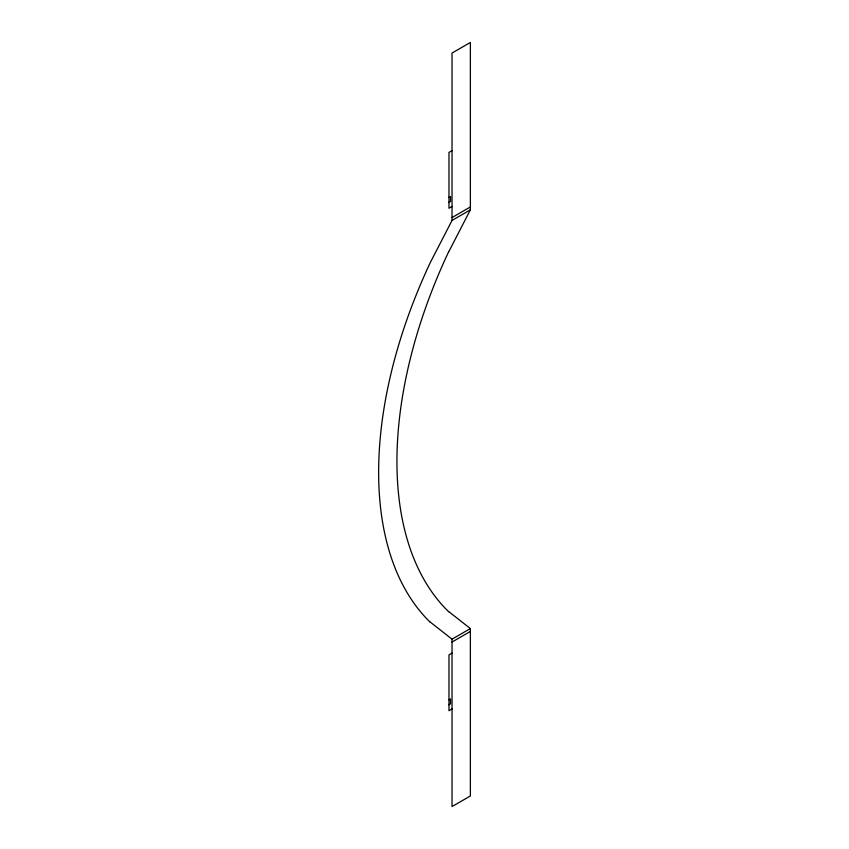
<?xml version="1.0" encoding="UTF-8"?>
<svg xmlns="http://www.w3.org/2000/svg" width="849" height="849" viewBox="0 0 849 849"><rect width="100%" height="100%" fill="white"/><g stroke="black" fill="none" stroke-linecap="round" stroke-linejoin="round"><path stroke-width="1.27" d="M448.718 251.835L470.378 209.841L470.378 42.45L452.029 53.041L452.029 220.432L430.358 262.437A368.699 212.876 -60 0 0 430.273 622.306M452.029 150.644L448.972 152.417L448.972 208.238L452.029 206.477M448.972 197.361L450.501 196.48L450.501 201.404L448.972 202.285M452.029 217.556L470.378 206.965M452.029 220.432L470.378 209.841M470.378 628.568L470.378 795.959L452.029 806.55L452.029 639.159L470.378 628.568L448.718 611.588M452.029 642.035L470.378 631.444M452.029 653.114L448.972 654.887L448.972 710.719L452.029 708.947M448.972 699.831L450.501 698.95L450.501 703.874L448.972 704.755M430.358 622.179L452.029 639.159M448.633 611.704A368.699 212.876 -60 0 1 448.633 251.813"/></g></svg>
